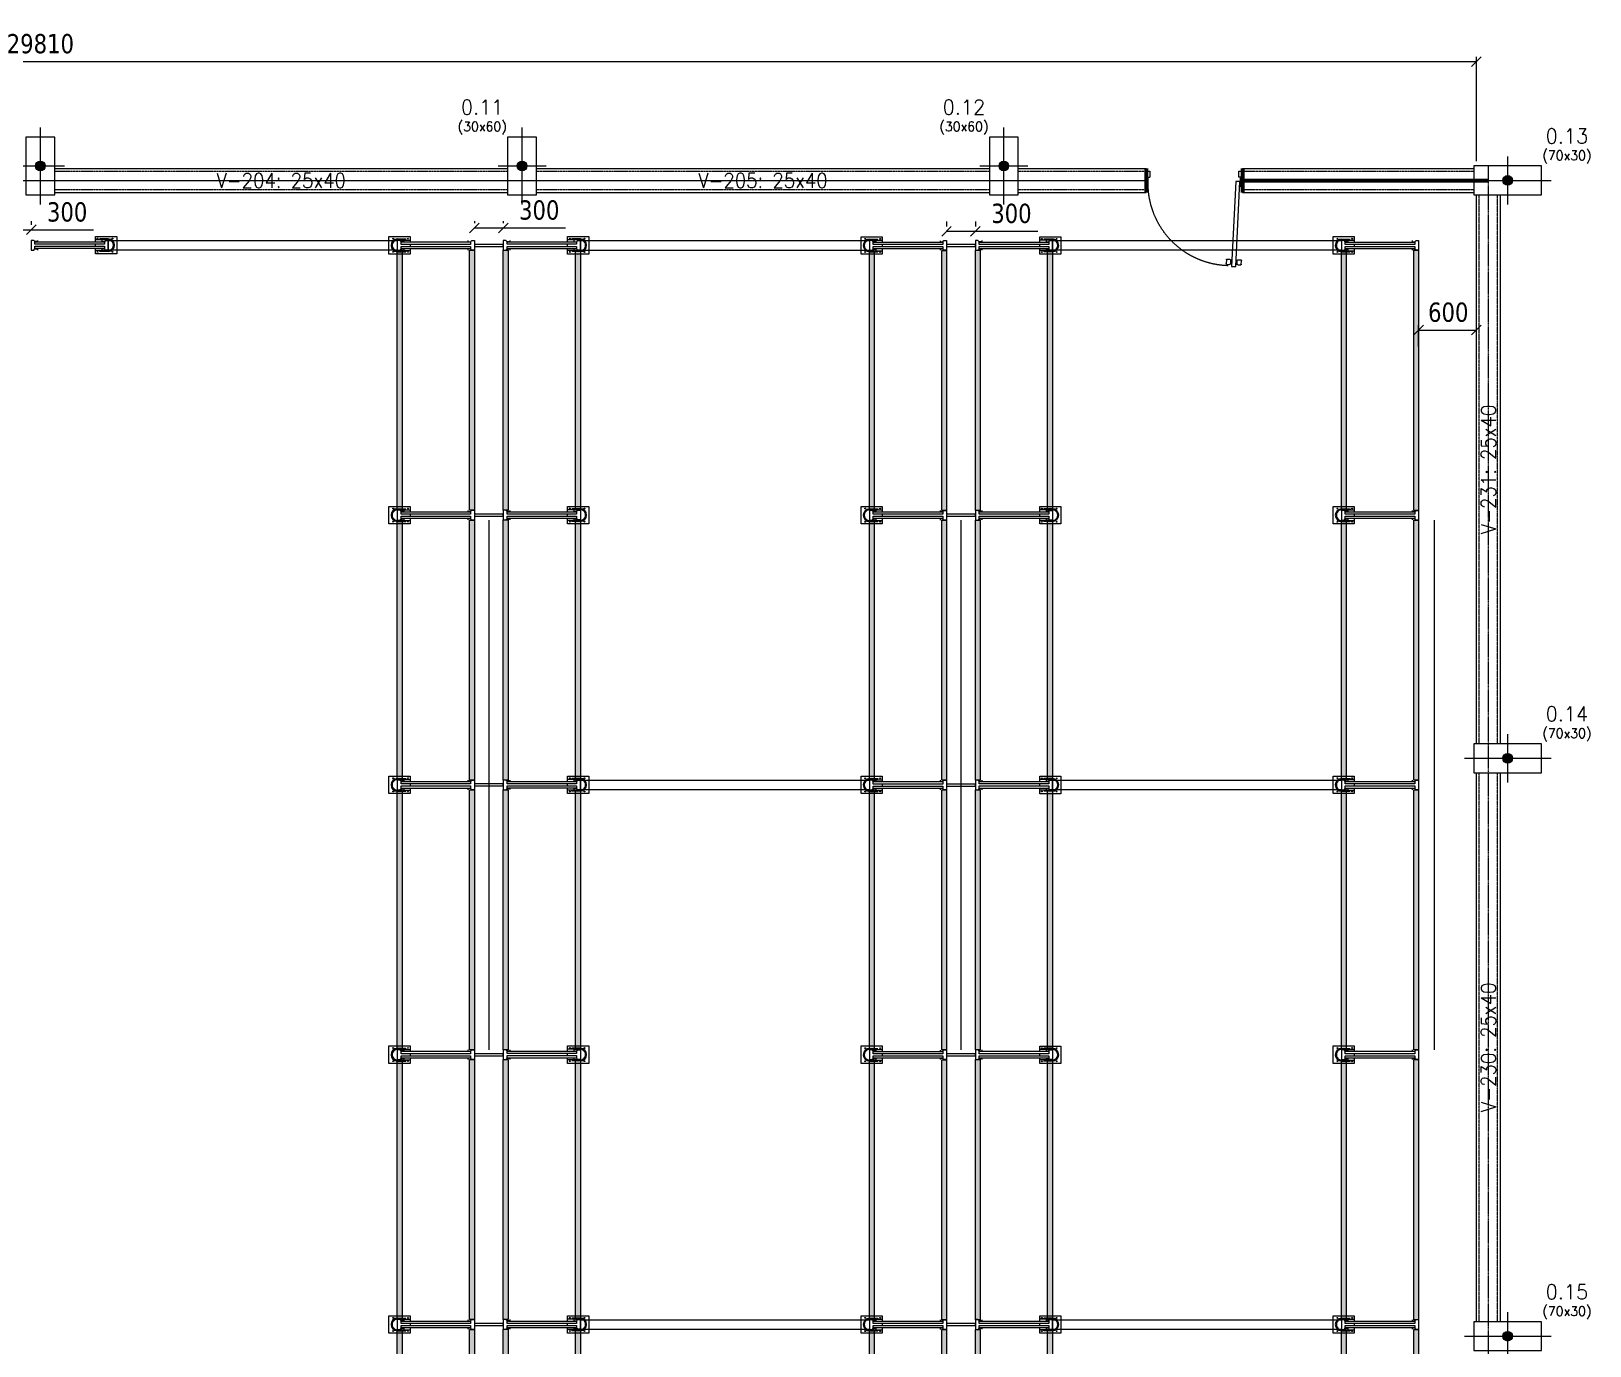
# Model space of a CAD drawing. Header units: millimetres. Extents: x 740136 to 774288, y 84630 to 126345.
# Drawn here: x 756247 to 772424, y 112695 to 126345 of the extents above; entities that cross this region are included whole.
import ezdxf
from ezdxf.enums import TextEntityAlignment as Align

# ---------------------------------------------------------------- set-up
doc = ezdxf.new("R2010")
doc.units = ezdxf.units.MM
for name, pattern in [('CENTER', [50.8, 31.75, -6.35, 6.35, -6.35]), ('CYPE_RAYAPUNTO', [0.4125, 0.2025, -0.105, 0, -0.105]), ('DASHDOT', [25.4, 12.7, -6.35, 0, -6.35]), ('DASHED2', [0.375, 0.25, -0.125]), ('TRAZO_INTERIOR_VIGA', [0.1875, 0.125, -0.0625])]:
    doc.linetypes.add(name, pattern=pattern)
for name, color, linetype in [('Bastidores', 152, 'Continuous'), ('EJES', 3, 'CENTER'), ('MUEBLES', 7, 'Continuous'), ('PILAR_HORMIGON', 5, 'Continuous'), ('PROYEC', 7, 'Continuous'), ('PYV', 7, 'Continuous'), ('RellenoLarg', 30, 'Continuous'), ('trilho-guia', 30, 'Continuous')]:
    doc.layers.add(name, color=color, linetype=linetype)
for name, color, linetype, lineweight in [('COTAS', 121, 'Continuous', 0), ('PILAR_DIM', 7, 'Continuous', 9), ('PILAR_EJES', 1, 'Continuous', 0), ('PILAR_REF', 7, 'Continuous', 9), ('PUNTO_FIJO', 1, 'Continuous', 0), ('VIG_CARAS', 5, 'Continuous', 9), ('VIG_DIM_VIGAS', 7, 'Continuous', 9), ('VIG_EJES', 1, 'Continuous', 0), ('VIG_INT_DESC', 7, 'Continuous', 0)]:
    doc.layers.add(name, color=color, linetype=linetype, lineweight=lineweight)
doc.styles.add('CYPETXT', font='romans__.ttf', dxfattribs={"height": 0.2})
doc.styles.add('FER08', font='verdana.ttf', dxfattribs={"width": 0.8})
doc.dimstyles.new('ESC1-100', dxfattribs={"dimscale": 100, "dimtxt": 2, "dimasz": 1, "dimexe": 0.5, "dimexo": 2, "dimgap": 0.8, "dimtad": 1, "dimdec": 0, "dimzin": 0, "dimdsep": 46, "dimtxsty": 'FER08', "dimblk1": 'OBLIQUE', "dimblk2": 'OBLIQUE', "dimsah": 1, "dimcen": 0.09, "dimclrd": 256, "dimclre": 256, "dimclrt": 80, "dimadec": 0, "dimazin": 0, "dimtfac": 1, "dimtdec": 4, "dimtmove": 0, "dimatfit": 3, "dimldrblk": 'OBLIQUE', "dimfxl": 1, "dimtolj": 1, "dimtzin": 0, "dimarcsym": 0})

# ---------------------------------------------------------------- blocks, each defined once
blk = doc.blocks.new('Ejes del pilar')
at = {"layer": 'PILAR_EJES'}
for p, q in [((0, -0.5), (0, 0.5)), ((-0.5, 0), (0.5, 0))]:
    blk.add_line(p, q, dxfattribs=at)
blk = doc.blocks.new('Punto fijo Centro')
at = {"layer": 'PUNTO_FIJO'}
h = blk.add_hatch(color=256, dxfattribs=at)
edge = h.paths.add_edge_path(flags=0)
edge.add_arc((0, 0), 0.0005, 0, 360)
blk.add_circle((0, 0), 0.0005, dxfattribs=at)
blk = doc.blocks.new('PUERTA')
at = {"layer": 'EJES', "linetype": 'DASHDOT', "ltscale": 0.75}
for p, q in [((-0.045, 0.874), (-0.017, 0.875)), ((-0.151, 0.828), (-0.152, 0.863)), ((-0.147, 0.869), (-0.119, 0.87)), ((-0.144, 0.822), (-0.117, 0.823)), ((-0.113, 0.864), (-0.102, 0.865)), ((-0.112, 0.829), (-0.113, 0.865)), ((-0.112, 0.83), (-0.1, 0.83)), ((-0.062, 0.867), (-0.05, 0.868)), ((-0.06, 0.832), (-0.049, 0.833)), ((-0.05, 0.868), (-0.049, 0.833)), ((-0.042, 0.827), (-0.015, 0.828)), ((-0.011, 0.87), (-0.01, 0.835)), ((-0.88, 0.144), (-0.88, 0.056)), ((-0.88, 0.056), (-0.865, 0.056)), ((-0.02, 0.056), (-0.035, 0.056)), ((-0.02, 0.144), (-0.02, 0.056))]:
    blk.add_line(p, q, dxfattribs=at)
at = {"layer": 'EJES', "linetype": 'DASHDOT'}
for p, q in [((-0.88, 0.144), (-0.9, 0.144)), ((-0.9, 0.144), (-0.9, 0)), ((-0.865, 0), (-0.865, 0.056)), ((-0.035, 0.056), (-0.035, 0)), ((-0.035, 0), (0, 0)), ((0, 0.144), (-0.02, 0.144)), ((0, 0), (0, 0.144)), ((-0.9, 0), (-0.865, 0))]:
    blk.add_line(p, q, dxfattribs=at)
at = {"layer": 'EJES', "linetype": 'DASHDOT', "ltscale": 0.75}
for centre, start, end in [((-0.044, 0.868), 92.8418, 182.8418), ((-0.017, 0.869), 2.8418, 92.8418), ((-0.146, 0.863), 92.8418, 182.8418), ((-0.145, 0.828), 182.8418, 272.8418), ((-0.119, 0.864), 2.8418, 92.8418), ((-0.117, 0.829), 272.8418, 2.8418), ((-0.043, 0.833), 182.8418, 272.8418), ((-0.015, 0.834), 272.8418, 2.8418)]:
    blk.add_arc(centre, 0.00585, start, end, dxfattribs=at)
at = {"layer": 'PROYEC', "color": 1, "linetype": 'DASHED2', "ltscale": 40}
blk.add_arc((-0.113, 0.114), 0.769, 91.5372, 184.3656, dxfattribs=at)
at = {"layer": 'PYV', "color": 4, "linetype": 'Continuous'}
blk.add_lwpolyline([(-0.063, 0.095), (-0.103, 0.889), (-0.063, 0.891), (-0.024, 0.097)], close=True, dxfattribs=at)
blk = doc.blocks.new('Puerta-1')
at = {"layer": 'MUEBLES', "rotation": 270}
blk.add_blockref('PUERTA', (0.227, -0.26), dxfattribs=at)
blk = doc.blocks.new('_OBLIQUE')
at = {"color": 0, "linetype": 'ByBlock'}
blk.add_line((-0.5, -0.5), (0.5, 0.5), dxfattribs=at)
blk = doc.blocks.new('*D466')
at = {"layer": 'COTAS', "lineweight": -2, "transparency": 16777216}
for p, q in [((741437, 124845), (741437, 126079)), ((741437, 126029), (771247, 126029)), ((771247, 124995), (771247, 126079))]:
    blk.add_line(p, q, dxfattribs=at)
at = {"layer": 'Defpoints', "color": 0, "lineweight": 70, "transparency": 16777216}
for p in [(771247, 126029), (771247, 124795), (741437, 124645)]:
    blk.add_point(p, dxfattribs=at)
at = {"layer": 'COTAS', "lineweight": -2, "transparency": 16777216, "xscale": 100, "yscale": 100, "zscale": 100, "rotation": 180}
blk.add_blockref('_OBLIQUE', (741437, 126029), dxfattribs=at)
at = {"layer": 'COTAS', "lineweight": -2, "transparency": 16777216, "xscale": 100, "yscale": 100, "zscale": 100}
blk.add_blockref('_OBLIQUE', (771247, 126029), dxfattribs=at)
at = {"layer": 'COTAS', "color": 80, "lineweight": 5, "transparency": 16777216, "insert": (756342, 126213), "char_height": 200, "attachment_point": 5, "style": 'FER08'}
blk.add_mtext('\\A1;29810', dxfattribs=at)
blk = doc.blocks.new('PUNTAL 101')
at = {"layer": 'Bastidores', "color": 5, "linetype": 'Continuous', "lineweight": 5}
for p, q in [((727382, 124168), (727382, 124156)), ((727382, 124168), (727382, 124156)), ((727382, 124168), (727382, 124156)), ((727382, 124168), (727382, 124156)), ((727382, 124168), (727382, 124156)), ((727382, 124168), (727382, 124156)), ((727382, 124168), (727382, 124156)), ((727382, 124168), (727382, 124156)), ((727382, 124156), (727410, 124156)), ((727382, 124156), (727410, 124156)), ((727382, 124156), (727410, 124156)), ((727382, 124156), (727410, 124156)), ((727382, 124156), (727410, 124156)), ((727382, 124156), (727410, 124156)), ((727382, 124156), (727410, 124156)), ((727382, 124156), (727410, 124156)), ((727410, 124156), (727423, 124169)), ((727410, 124156), (727423, 124169)), ((727410, 124156), (727423, 124169)), ((727410, 124156), (727423, 124169)), ((727410, 124156), (727423, 124169)), ((727410, 124156), (727423, 124169)), ((727410, 124156), (727423, 124169)), ((727410, 124156), (727423, 124169)), ((727423, 124169), (727449, 124169)), ((727423, 124169), (727449, 124169)), ((727423, 124169), (727449, 124169)), ((727423, 124169), (727449, 124169)), ((727423, 124169), (727449, 124169)), ((727423, 124169), (727449, 124169)), ((727423, 124169), (727449, 124169)), ((727423, 124169), (727449, 124169)), ((727410, 124081), (727382, 124081)), ((727382, 124081), (727382, 124069)), ((727410, 124081), (727382, 124081)), ((727382, 124081), (727382, 124069)), ((727410, 124081), (727382, 124081)), ((727382, 124081), (727382, 124069)), ((727410, 124081), (727382, 124081)), ((727382, 124081), (727382, 124069)), ((727410, 124081), (727382, 124081)), ((727382, 124081), (727382, 124069)), ((727410, 124081), (727382, 124081)), ((727382, 124081), (727382, 124069)), ((727410, 124081), (727382, 124081)), ((727382, 124081), (727382, 124069)), ((727410, 124081), (727382, 124081)), ((727382, 124081), (727382, 124069)), ((727423, 124068), (727410, 124081)), ((727423, 124068), (727410, 124081)), ((727423, 124068), (727410, 124081)), ((727423, 124068), (727410, 124081)), ((727423, 124068), (727410, 124081)), ((727423, 124068), (727410, 124081)), ((727423, 124068), (727410, 124081)), ((727423, 124068), (727410, 124081)), ((727449, 124068), (727423, 124068)), ((727449, 124068), (727423, 124068)), ((727449, 124068), (727423, 124068)), ((727449, 124068), (727423, 124068)), ((727449, 124068), (727423, 124068)), ((727449, 124068), (727423, 124068)), ((727449, 124068), (727423, 124068)), ((727449, 124068), (727423, 124068))]:
    blk.add_line(p, q, dxfattribs=at)
at = {"layer": 'COTAS', "color": 5, "lineweight": 5}
blk.add_line((727449, 124169), (727449, 124068), dxfattribs=at)
blk = doc.blocks.new('BASTIDOR 800 x 101')
at = {"layer": 'Bastidores', "color": 5, "linetype": 'Continuous', "lineweight": 5}
blk.add_line((727410, 124154), (727410, 124129), dxfattribs=at)
blk.add_line((727410, 124154), (727410, 124129), dxfattribs=at)
blk.add_line((727410, 124154), (727410, 124129), dxfattribs=at)
blk.add_line((727410, 124154), (727410, 124129), dxfattribs=at)
at = {"layer": 'COTAS', "color": 5, "lineweight": 5}
for points in [[(726688, 124154), (727410, 124154), (727410, 124129), (726688, 124129)], [(726688, 124108), (727410, 124108), (727410, 124083), (726688, 124083)]]:
    blk.add_lwpolyline(points, close=True, dxfattribs=at)
at = {"layer": 'COTAS', "color": 5, "lineweight": 5, "xscale": -1}
blk.add_blockref('PUNTAL 101', (1454098, 0), dxfattribs=at)
at = {"layer": 'COTAS', "color": 5, "lineweight": 5}
blk.add_blockref('PUNTAL 101', (0, 0), dxfattribs=at)
blk = doc.blocks.new('PROTECCION 101')
at = {"layer": 'COTAS', "color": 30, "lineweight": 5, "true_color": 0xf26722}
blk.add_line((727903, 124110), (727903, 124089), dxfattribs=at)
at = {"layer": 'trilho-guia', "lineweight": 5, "ltscale": 0.2}
for p, q in [((727683, 124190), (727903, 124190)), ((727683, 124009), (727683, 124190)), ((727683, 124190), (727903, 124190)), ((727770, 124165), (727859, 124165)), ((727770, 124163), (727859, 124163)), ((727771, 124154), (727903, 124154)), ((727771, 124154), (727903, 124154)), ((727859, 124165), (727859, 124163)), ((727859, 124165), (727859, 124163)), ((727903, 124190), (727903, 124135)), ((727903, 124190), (727903, 124135)), ((727903, 124009), (727683, 124009)), ((727903, 124009), (727683, 124009)), ((727770, 124036), (727859, 124036)), ((727770, 124036), (727859, 124036)), ((727770, 124033), (727859, 124033)), ((727770, 124033), (727859, 124033)), ((727771, 124044), (727903, 124044)), ((727771, 124044), (727903, 124044)), ((727791, 124033), (727791, 124036)), ((727791, 124033), (727791, 124036)), ((727859, 124036), (727859, 124033)), ((727859, 124036), (727859, 124033)), ((727903, 124063), (727903, 124009))]:
    blk.add_line(p, q, dxfattribs=at)
at = {"layer": 'trilho-guia', "color": 5, "lineweight": 5, "ltscale": 0.2}
blk.add_line((727903, 124190), (727903, 124135), dxfattribs=at)
at = {"layer": 'trilho-guia', "lineweight": 5, "ltscale": 0.2}
for centre in [(727727, 124168), (727727, 124168), (727881, 124168), (727881, 124168), (727727, 124031), (727727, 124031), (727881, 124031), (727881, 124031)]:
    blk.add_circle(centre, 4.41, dxfattribs=at)
for centre, radius, start, end in [((727772, 124099), 66.1, 91.3356, 268.8702), ((727772, 124099), 63.5, 91.1913, 268.6923), ((727771, 124099), 54.7, 89.8603, 270.1397)]:
    blk.add_arc(centre, radius, start, end, dxfattribs=at)
blk = doc.blocks.new('*D467')
at = {"layer": 'COTAS', "lineweight": -2, "transparency": 16777216}
for p, q in [((770647, 123070), (770647, 123291)), ((771247, 123070), (771247, 123291)), ((770647, 123241), (771247, 123241))]:
    blk.add_line(p, q, dxfattribs=at)
at = {"layer": 'Defpoints', "color": 0, "lineweight": 70, "transparency": 16777216}
for p in [(771247, 123241), (770647, 122870), (771247, 122870)]:
    blk.add_point(p, dxfattribs=at)
at = {"layer": 'COTAS', "lineweight": -2, "transparency": 16777216, "xscale": 100, "yscale": 100, "zscale": 100, "rotation": 180}
blk.add_blockref('_OBLIQUE', (770647, 123241), dxfattribs=at)
at = {"layer": 'COTAS', "lineweight": -2, "transparency": 16777216, "xscale": 100, "yscale": 100, "zscale": 100}
blk.add_blockref('_OBLIQUE', (771247, 123241), dxfattribs=at)
at = {"layer": 'COTAS', "color": 80, "lineweight": 5, "transparency": 16777216, "insert": (770955, 123425), "char_height": 200, "attachment_point": 5, "style": 'FER08'}
blk.add_mtext('\\A1;600', dxfattribs=at)
blk = doc.blocks.new('*D469')
at = {"layer": 'COTAS', "lineweight": -2, "transparency": 16777216}
for p, q in [((755947, 124372), (755947, 124332)), ((755947, 124282), (756247, 124282)), ((756247, 124372), (756247, 124332)), ((756247, 124282), (756894, 124282))]:
    blk.add_line(p, q, dxfattribs=at)
at = {"layer": 'Defpoints', "color": 0, "lineweight": 70, "transparency": 16777216}
for p in [(756247, 124282), (755947, 124172), (756247, 124172)]:
    blk.add_point(p, dxfattribs=at)
at = {"layer": 'COTAS', "lineweight": -2, "transparency": 16777216, "xscale": 100, "yscale": 100, "zscale": 100, "rotation": 180}
blk.add_blockref('_OBLIQUE', (755947, 124282), dxfattribs=at)
at = {"layer": 'COTAS', "lineweight": -2, "transparency": 16777216, "xscale": 100, "yscale": 100, "zscale": 100}
blk.add_blockref('_OBLIQUE', (756247, 124282), dxfattribs=at)
at = {"layer": 'COTAS', "color": 80, "lineweight": 5, "transparency": 16777216, "insert": (756620, 124466), "char_height": 200, "attachment_point": 5, "style": 'FER08'}
blk.add_mtext('\\A1;300', dxfattribs=at)
blk = doc.blocks.new('*D470')
at = {"layer": 'COTAS', "lineweight": -2, "transparency": 16777216}
for p, q in [((760847, 124371), (760847, 124352)), ((760847, 124302), (761147, 124302)), ((761147, 124371), (761147, 124352)), ((761147, 124302), (761794, 124302))]:
    blk.add_line(p, q, dxfattribs=at)
at = {"layer": 'Defpoints', "color": 0, "lineweight": 70, "transparency": 16777216}
for p in [(761147, 124302), (760847, 124171), (761147, 124171)]:
    blk.add_point(p, dxfattribs=at)
at = {"layer": 'COTAS', "lineweight": -2, "transparency": 16777216, "xscale": 100, "yscale": 100, "zscale": 100, "rotation": 180}
blk.add_blockref('_OBLIQUE', (760847, 124302), dxfattribs=at)
at = {"layer": 'COTAS', "lineweight": -2, "transparency": 16777216, "xscale": 100, "yscale": 100, "zscale": 100}
blk.add_blockref('_OBLIQUE', (761147, 124302), dxfattribs=at)
at = {"layer": 'COTAS', "color": 80, "lineweight": 5, "transparency": 16777216, "insert": (761520, 124486), "char_height": 200, "attachment_point": 5, "style": 'FER08'}
blk.add_mtext('\\A1;300', dxfattribs=at)
blk = doc.blocks.new('*D471')
at = {"layer": 'COTAS', "lineweight": -2, "transparency": 16777216}
for p, q in [((765747, 124370), (765747, 124317)), ((765747, 124267), (766047, 124267)), ((766047, 124370), (766047, 124317)), ((766047, 124267), (766694, 124267))]:
    blk.add_line(p, q, dxfattribs=at)
at = {"layer": 'Defpoints', "color": 0, "lineweight": 70, "transparency": 16777216}
for p in [(766047, 124267), (765747, 124170), (766047, 124170)]:
    blk.add_point(p, dxfattribs=at)
at = {"layer": 'COTAS', "lineweight": -2, "transparency": 16777216, "xscale": 100, "yscale": 100, "zscale": 100, "rotation": 180}
blk.add_blockref('_OBLIQUE', (765747, 124267), dxfattribs=at)
at = {"layer": 'COTAS', "lineweight": -2, "transparency": 16777216, "xscale": 100, "yscale": 100, "zscale": 100}
blk.add_blockref('_OBLIQUE', (766047, 124267), dxfattribs=at)
at = {"layer": 'COTAS', "color": 80, "lineweight": 5, "transparency": 16777216, "insert": (766421, 124451), "char_height": 200, "attachment_point": 5, "style": 'FER08'}
blk.add_mtext('\\A1;300', dxfattribs=at)

msp = doc.modelspace()

# ---------------------------------------------------------------- hatches: boundary and pattern name
at = {"layer": 'RellenoLarg', "linetype": 'Continuous', "lineweight": 5}
for points in [[(760096.75456, 124069.76863), (760046.75456, 124069.76863), (760046.75456, 121369.76863), (760096.75456, 121369.76863)], [(760846.83725, 124069.76863), (760796.83725, 124069.76863), (760796.83725, 121369.76863), (760846.83725, 121369.76863)], [(761196.83725, 124070.1918), (761146.83725, 124070.1918), (761146.83725, 121370.1918), (761196.83725, 121370.1918)], [(761946.91995, 124070.1918), (761896.91995, 124070.1918), (761896.91995, 121370.1918), (761946.91995, 121370.1918)], [(764996.91995, 124068.76863), (764946.91995, 124068.76863), (764946.91995, 121368.76863), (764996.91995, 121368.76863)], [(765747.00264, 124068.76863), (765697.00264, 124068.76863), (765697.00264, 121368.76863), (765747.00264, 121368.76863)], [(766097.00264, 124069.1918), (766047.00264, 124069.1918), (766047.00264, 121369.1918), (766097.00264, 121369.1918)], [(766847.08533, 124069.1918), (766797.08533, 124069.1918), (766797.08533, 121369.1918), (766847.08533, 121369.1918)], [(769897.08533, 124069.1918), (769847.08533, 124069.1918), (769847.08533, 121369.1918), (769897.08533, 121369.1918)], [(770647.16802, 124069.1918), (770597.16802, 124069.1918), (770597.16802, 121369.1918), (770647.16802, 121369.1918)], [(760096.75456, 121268.76863), (760046.75456, 121268.76863), (760046.75456, 118568.76863), (760096.75456, 118568.76863)], [(760846.83725, 121268.76863), (760796.83725, 121268.76863), (760796.83725, 118568.76863), (760846.83725, 118568.76863)], [(761196.83725, 121269.1918), (761146.83725, 121269.1918), (761146.83725, 118569.1918), (761196.83725, 118569.1918)], [(761946.91995, 121269.1918), (761896.91995, 121269.1918), (761896.91995, 118569.1918), (761946.91995, 118569.1918)], [(764996.91995, 121267.76863), (764946.91995, 121267.76863), (764946.91995, 118567.76863), (764996.91995, 118567.76863)], [(765747.00264, 121267.76863), (765697.00264, 121267.76863), (765697.00264, 118567.76863), (765747.00264, 118567.76863)], [(766097.00264, 121268.1918), (766047.00264, 121268.1918), (766047.00264, 118568.1918), (766097.00264, 118568.1918)], [(766847.08533, 121268.1918), (766797.08533, 121268.1918), (766797.08533, 118568.1918), (766847.08533, 118568.1918)], [(769897.08533, 121268.1918), (769847.08533, 121268.1918), (769847.08533, 118568.1918), (769897.08533, 118568.1918)], [(770647.16802, 121268.1918), (770597.16802, 121268.1918), (770597.16802, 118568.1918), (770647.16802, 118568.1918)], [(760096.75456, 118467.76863), (760046.75456, 118467.76863), (760046.75456, 115767.76863), (760096.75456, 115767.76863)], [(760846.83725, 118467.76863), (760796.83725, 118467.76863), (760796.83725, 115767.76863), (760846.83725, 115767.76863)], [(761196.83725, 118468.1918), (761146.83725, 118468.1918), (761146.83725, 115768.1918), (761196.83725, 115768.1918)], [(761946.91995, 118468.1918), (761896.91995, 118468.1918), (761896.91995, 115768.1918), (761946.91995, 115768.1918)], [(764996.91995, 118466.76863), (764946.91995, 118466.76863), (764946.91995, 115766.76863), (764996.91995, 115766.76863)], [(765747.00264, 118466.76863), (765697.00264, 118466.76863), (765697.00264, 115766.76863), (765747.00264, 115766.76863)], [(766097.00264, 118467.1918), (766047.00264, 118467.1918), (766047.00264, 115767.1918), (766097.00264, 115767.1918)], [(766847.08533, 118467.1918), (766797.08533, 118467.1918), (766797.08533, 115767.1918), (766847.08533, 115767.1918)], [(769897.08533, 118467.1918), (769847.08533, 118467.1918), (769847.08533, 115767.1918), (769897.08533, 115767.1918)], [(770647.16802, 118467.1918), (770597.16802, 118467.1918), (770597.16802, 115767.1918), (770647.16802, 115767.1918)], [(760096.75456, 115666.76863), (760046.75456, 115666.76863), (760046.75456, 112966.76863), (760096.75456, 112966.76863)], [(760846.83725, 115666.76863), (760796.83725, 115666.76863), (760796.83725, 112966.76863), (760846.83725, 112966.76863)], [(761196.83725, 115667.1918), (761146.83725, 115667.1918), (761146.83725, 112967.1918), (761196.83725, 112967.1918)], [(761946.91995, 115667.1918), (761896.91995, 115667.1918), (761896.91995, 112967.1918), (761946.91995, 112967.1918)], [(764996.91995, 115665.76863), (764946.91995, 115665.76863), (764946.91995, 112965.76863), (764996.91995, 112965.76863)], [(765747.00264, 115665.76863), (765697.00264, 115665.76863), (765697.00264, 112965.76863), (765747.00264, 112965.76863)], [(766097.00264, 115666.1918), (766047.00264, 115666.1918), (766047.00264, 112966.1918), (766097.00264, 112966.1918)], [(766847.08533, 115666.1918), (766797.08533, 115666.1918), (766797.08533, 112966.1918), (766847.08533, 112966.1918)], [(769897.08533, 115666.1918), (769847.08533, 115666.1918), (769847.08533, 112966.1918), (769897.08533, 112966.1918)], [(770647.16802, 115666.1918), (770597.16802, 115666.1918), (770597.16802, 112966.1918), (770647.16802, 112966.1918)], [(760096.75456, 112865.76863), (760046.75456, 112865.76863), (760046.75456, 110165.76863), (760096.75456, 110165.76863)], [(760846.83725, 112865.76863), (760796.83725, 112865.76863), (760796.83725, 110165.76863), (760846.83725, 110165.76863)], [(761196.83725, 112866.1918), (761146.83725, 112866.1918), (761146.83725, 110166.1918), (761196.83725, 110166.1918)], [(761946.91995, 112866.1918), (761896.91995, 112866.1918), (761896.91995, 110166.1918), (761946.91995, 110166.1918)], [(764996.91995, 112864.76863), (764946.91995, 112864.76863), (764946.91995, 110164.76863), (764996.91995, 110164.76863)], [(765747.00264, 112864.76863), (765697.00264, 112864.76863), (765697.00264, 110164.76863), (765747.00264, 110164.76863)], [(766097.00264, 112865.1918), (766047.00264, 112865.1918), (766047.00264, 110165.1918), (766097.00264, 110165.1918)], [(766847.08533, 112865.1918), (766797.08533, 112865.1918), (766797.08533, 110165.1918), (766847.08533, 110165.1918)], [(769897.08533, 112865.1918), (769847.08533, 112865.1918), (769847.08533, 110165.1918), (769897.08533, 110165.1918)], [(770647.16802, 112865.1918), (770597.16802, 112865.1918), (770597.16802, 110165.1918), (770647.16802, 110165.1918)]]:
    msp.add_hatch(color=30, dxfattribs=at).paths.add_polyline_path(points)

# ---------------------------------------------------------------- linework, layer by layer
at = {"layer": 'COTAS', "color": 5, "lineweight": 70}
for p, q in [((767819.31327, 124919.77078), (767819.31327, 124669.76863)), ((768819.13089, 124919.77078), (768819.13089, 124669.76863))]:
    msp.add_line(p, q, dxfattribs=at)
at = {"layer": 'COTAS', "color": 1, "lineweight": 70}
msp.add_line((768819.13089, 124794.7697), (771372.1691, 124794.7697), dxfattribs=at)
at = {"layer": 'COTAS', "color": 5, "lineweight": 5}
for p, q in [((760996.83725, 121268.99709), (760996.83725, 115768.1918)), ((765897.00264, 121267.99709), (765897.00264, 115767.1918)), ((770807.85117, 121267.99709), (770807.85117, 115767.1918))]:
    msp.add_line(p, q, dxfattribs=at)
for points in [[(757046.75456, 124170.76863), (760046.75456, 124170.76863), (760046.75456, 124069.76863), (757046.75456, 124069.76863)], [(760846.83725, 124110.09142), (761146.83725, 124110.09142), (761146.83725, 124130.96863), (760846.83725, 124130.96863)], [(761946.91995, 124169.76863), (764946.91995, 124169.76863), (764946.91995, 124068.76863), (761946.91995, 124068.76863)], [(765747.00264, 124109.09142), (766047.00264, 124109.09142), (766047.00264, 124129.96863), (765747.00264, 124129.96863)], [(766847.08533, 124170.1918), (769847.08533, 124170.1918), (769847.08533, 124069.1918), (766847.08533, 124069.1918)], [(760846.83725, 121309.09142), (761146.83725, 121309.09142), (761146.83725, 121329.96863), (760846.83725, 121329.96863)], [(760846.83725, 121309.09142), (761146.83725, 121309.09142), (761146.83725, 121329.96863), (760846.83725, 121329.96863)], [(765747.00264, 121308.09142), (766047.00264, 121308.09142), (766047.00264, 121328.96863), (765747.00264, 121328.96863)], [(765747.00264, 121308.09142), (766047.00264, 121308.09142), (766047.00264, 121328.96863), (765747.00264, 121328.96863)], [(760846.83725, 118508.09142), (761146.83725, 118508.09142), (761146.83725, 118528.96863), (760846.83725, 118528.96863)], [(760846.83725, 118508.09142), (761146.83725, 118508.09142), (761146.83725, 118528.96863), (760846.83725, 118528.96863)], [(761946.91995, 118567.76863), (764946.91995, 118567.76863), (764946.91995, 118466.76863), (761946.91995, 118466.76863)], [(765747.00264, 118507.09142), (766047.00264, 118507.09142), (766047.00264, 118527.96863), (765747.00264, 118527.96863)], [(765747.00264, 118507.09142), (766047.00264, 118507.09142), (766047.00264, 118527.96863), (765747.00264, 118527.96863)], [(766847.08533, 118568.1918), (769847.08533, 118568.1918), (769847.08533, 118467.1918), (766847.08533, 118467.1918)], [(760846.83725, 115707.09142), (761146.83725, 115707.09142), (761146.83725, 115727.96863), (760846.83725, 115727.96863)], [(760846.83725, 115707.09142), (761146.83725, 115707.09142), (761146.83725, 115727.96863), (760846.83725, 115727.96863)], [(765747.00264, 115706.09142), (766047.00264, 115706.09142), (766047.00264, 115726.96863), (765747.00264, 115726.96863)], [(765747.00264, 115706.09142), (766047.00264, 115706.09142), (766047.00264, 115726.96863), (765747.00264, 115726.96863)], [(760846.83725, 112906.09142), (761146.83725, 112906.09142), (761146.83725, 112926.96863), (760846.83725, 112926.96863)], [(760846.83725, 112906.09142), (761146.83725, 112906.09142), (761146.83725, 112926.96863), (760846.83725, 112926.96863)], [(761946.91995, 112965.76863), (764946.91995, 112965.76863), (764946.91995, 112864.76863), (761946.91995, 112864.76863)], [(765747.00264, 112905.09142), (766047.00264, 112905.09142), (766047.00264, 112925.96863), (765747.00264, 112925.96863)], [(765747.00264, 112905.09142), (766047.00264, 112905.09142), (766047.00264, 112925.96863), (765747.00264, 112925.96863)], [(766847.08533, 112966.1918), (769847.08533, 112966.1918), (769847.08533, 112865.1918), (766847.08533, 112865.1918)]]:
    msp.add_lwpolyline(points, close=True, dxfattribs=at)
at = {"layer": 'COTAS', "color": 1, "lineweight": 5}
for points in [[(760046.75456, 124069.76863), (760096.75456, 124069.76863), (760096.75456, 121369.76863), (760046.75456, 121369.76863)], [(760796.83725, 124069.76863), (760846.83725, 124069.76863), (760846.83725, 121369.76863), (760796.83725, 121369.76863)], [(761146.83725, 124070.1918), (761196.83725, 124070.1918), (761196.83725, 121370.1918), (761146.83725, 121370.1918)], [(761896.91995, 124070.1918), (761946.91995, 124070.1918), (761946.91995, 121370.1918), (761896.91995, 121370.1918)], [(764946.91995, 124068.76863), (764996.91995, 124068.76863), (764996.91995, 121368.76863), (764946.91995, 121368.76863)], [(765697.00264, 124068.76863), (765747.00264, 124068.76863), (765747.00264, 121368.76863), (765697.00264, 121368.76863)], [(766047.00264, 124069.1918), (766097.00264, 124069.1918), (766097.00264, 121369.1918), (766047.00264, 121369.1918)], [(766797.08533, 124069.1918), (766847.08533, 124069.1918), (766847.08533, 121369.1918), (766797.08533, 121369.1918)], [(769847.08533, 124069.1918), (769897.08533, 124069.1918), (769897.08533, 121369.1918), (769847.08533, 121369.1918)], [(770597.16802, 124069.1918), (770647.16802, 124069.1918), (770647.16802, 121369.1918), (770597.16802, 121369.1918)], [(760046.75456, 121268.76863), (760096.75456, 121268.76863), (760096.75456, 118568.76863), (760046.75456, 118568.76863)], [(760796.83725, 121268.76863), (760846.83725, 121268.76863), (760846.83725, 118568.76863), (760796.83725, 118568.76863)], [(761146.83725, 121269.1918), (761196.83725, 121269.1918), (761196.83725, 118569.1918), (761146.83725, 118569.1918)], [(761896.91995, 121269.1918), (761946.91995, 121269.1918), (761946.91995, 118569.1918), (761896.91995, 118569.1918)], [(764946.91995, 121267.76863), (764996.91995, 121267.76863), (764996.91995, 118567.76863), (764946.91995, 118567.76863)], [(765697.00264, 121267.76863), (765747.00264, 121267.76863), (765747.00264, 118567.76863), (765697.00264, 118567.76863)], [(766047.00264, 121268.1918), (766097.00264, 121268.1918), (766097.00264, 118568.1918), (766047.00264, 118568.1918)], [(766797.08533, 121268.1918), (766847.08533, 121268.1918), (766847.08533, 118568.1918), (766797.08533, 118568.1918)], [(769847.08533, 121268.1918), (769897.08533, 121268.1918), (769897.08533, 118568.1918), (769847.08533, 118568.1918)], [(770597.16802, 121268.1918), (770647.16802, 121268.1918), (770647.16802, 118568.1918), (770597.16802, 118568.1918)], [(760046.75456, 118467.76863), (760096.75456, 118467.76863), (760096.75456, 115767.76863), (760046.75456, 115767.76863)], [(760796.83725, 118467.76863), (760846.83725, 118467.76863), (760846.83725, 115767.76863), (760796.83725, 115767.76863)], [(761146.83725, 118468.1918), (761196.83725, 118468.1918), (761196.83725, 115768.1918), (761146.83725, 115768.1918)], [(761896.91995, 118468.1918), (761946.91995, 118468.1918), (761946.91995, 115768.1918), (761896.91995, 115768.1918)], [(764946.91995, 118466.76863), (764996.91995, 118466.76863), (764996.91995, 115766.76863), (764946.91995, 115766.76863)], [(765697.00264, 118466.76863), (765747.00264, 118466.76863), (765747.00264, 115766.76863), (765697.00264, 115766.76863)], [(766047.00264, 118467.1918), (766097.00264, 118467.1918), (766097.00264, 115767.1918), (766047.00264, 115767.1918)], [(766797.08533, 118467.1918), (766847.08533, 118467.1918), (766847.08533, 115767.1918), (766797.08533, 115767.1918)], [(769847.08533, 118467.1918), (769897.08533, 118467.1918), (769897.08533, 115767.1918), (769847.08533, 115767.1918)], [(770597.16802, 118467.1918), (770647.16802, 118467.1918), (770647.16802, 115767.1918), (770597.16802, 115767.1918)], [(760046.75456, 115666.76863), (760096.75456, 115666.76863), (760096.75456, 112966.76863), (760046.75456, 112966.76863)], [(760796.83725, 115666.76863), (760846.83725, 115666.76863), (760846.83725, 112966.76863), (760796.83725, 112966.76863)], [(761146.83725, 115667.1918), (761196.83725, 115667.1918), (761196.83725, 112967.1918), (761146.83725, 112967.1918)], [(761896.91995, 115667.1918), (761946.91995, 115667.1918), (761946.91995, 112967.1918), (761896.91995, 112967.1918)], [(764946.91995, 115665.76863), (764996.91995, 115665.76863), (764996.91995, 112965.76863), (764946.91995, 112965.76863)], [(765697.00264, 115665.76863), (765747.00264, 115665.76863), (765747.00264, 112965.76863), (765697.00264, 112965.76863)], [(766047.00264, 115666.1918), (766097.00264, 115666.1918), (766097.00264, 112966.1918), (766047.00264, 112966.1918)], [(766797.08533, 115666.1918), (766847.08533, 115666.1918), (766847.08533, 112966.1918), (766797.08533, 112966.1918)], [(769847.08533, 115666.1918), (769897.08533, 115666.1918), (769897.08533, 112966.1918), (769847.08533, 112966.1918)], [(770597.16802, 115666.1918), (770647.16802, 115666.1918), (770647.16802, 112966.1918), (770597.16802, 112966.1918)], [(760046.75456, 112865.76863), (760096.75456, 112865.76863), (760096.75456, 110165.76863), (760046.75456, 110165.76863)], [(760796.83725, 112865.76863), (760846.83725, 112865.76863), (760846.83725, 110165.76863), (760796.83725, 110165.76863)], [(761146.83725, 112866.1918), (761196.83725, 112866.1918), (761196.83725, 110166.1918), (761146.83725, 110166.1918)], [(761896.91995, 112866.1918), (761946.91995, 112866.1918), (761946.91995, 110166.1918), (761896.91995, 110166.1918)], [(764946.91995, 112864.76863), (764996.91995, 112864.76863), (764996.91995, 110164.76863), (764946.91995, 110164.76863)], [(765697.00264, 112864.76863), (765747.00264, 112864.76863), (765747.00264, 110164.76863), (765697.00264, 110164.76863)], [(766047.00264, 112865.1918), (766097.00264, 112865.1918), (766097.00264, 110165.1918), (766047.00264, 110165.1918)], [(766797.08533, 112865.1918), (766847.08533, 112865.1918), (766847.08533, 110165.1918), (766797.08533, 110165.1918)], [(769847.08533, 112865.1918), (769897.08533, 112865.1918), (769897.08533, 110165.1918), (769847.08533, 110165.1918)], [(770597.16802, 112865.1918), (770647.16802, 112865.1918), (770647.16802, 110165.1918), (770597.16802, 110165.1918)]]:
    msp.add_lwpolyline(points, close=True, dxfattribs=at)
at = {"layer": 'PILAR_HORMIGON'}
for points in [[(756192.03846, 124644.76841), (756492.04104, 124644.76841), (756492.04104, 125244.77358), (756192.03846, 125244.77358), (756192.03846, 124644.76841)], [(761192.08149, 124644.76841), (761492.08407, 124644.76841), (761492.08407, 125244.77358), (761192.08149, 125244.77358), (761192.08149, 124644.76841)], [(766192.12452, 124644.76841), (766492.1271, 124644.76841), (766492.1271, 125244.77358), (766192.12452, 125244.77358), (766192.12452, 124644.76841)], [(771222.16781, 124644.76841), (771922.17383, 124644.76841), (771922.17383, 124944.771), (771222.16781, 124944.771), (771222.16781, 124644.76841)], [(771222.16781, 118644.71678), (771922.17383, 118644.71678), (771922.17383, 118944.71936), (771222.16781, 118944.71936), (771222.16781, 118644.71678)], [(771222.16781, 112644.66514), (771922.17383, 112644.66514), (771922.17383, 112944.66772), (771222.16781, 112944.66772), (771222.16781, 112644.66514)]]:
    msp.add_lwpolyline(points, close=True, dxfattribs=at)
at = {"layer": 'VIG_CARAS'}
for p, q in [((756492.04104, 124919.77078), (761192.08149, 124919.77078)), ((761492.08407, 124919.77078), (766192.12452, 124919.77078)), ((766492.1271, 124919.77078), (767819.31327, 124919.77078)), ((768819.13089, 124919.77078), (771222.16781, 124919.77078)), ((756492.04104, 124669.76863), (761192.08149, 124669.76863)), ((761492.08407, 124669.76863), (766192.12452, 124669.76863)), ((766492.1271, 124669.76863), (767819.31327, 124669.76863)), ((768819.13089, 124669.76863), (771222.16781, 124669.76863)), ((771247.16802, 118944.71936), (771247.16802, 124644.76841)), ((771497.17018, 118944.71936), (771497.17018, 124644.76841)), ((771247.16802, 112944.66772), (771247.16802, 118644.71678)), ((771497.17018, 112944.66772), (771497.17018, 118644.71678))]:
    msp.add_line(p, q, dxfattribs=at)
at = {"layer": 'VIG_EJES', "linetype": 'CYPE_RAYAPUNTO'}
for p, q in [((771372.1691, 124644.76841), (771372.1691, 124944.771)), ((740761.90567, 124794.7697), (767819.31327, 124794.7697)), ((744164.76021, 124794.7697), (767819.31327, 124794.7697)), ((771372.1691, 88644.4586), (771372.1691, 124644.76841))]:
    msp.add_line(p, q, dxfattribs=at)
at = {"layer": 'VIG_INT_DESC', "linetype": 'TRAZO_INTERIOR_VIGA'}
for p, q in [((756492.04104, 124889.77052), (761192.08149, 124889.77052)), ((761492.08407, 124889.77052), (766192.12452, 124889.77052)), ((766492.1271, 124889.77052), (767819.31327, 124889.77052)), ((768819.13089, 124889.77052), (771222.16781, 124889.77052)), ((756492.04104, 124699.76889), (761192.08149, 124699.76889)), ((761492.08407, 124699.76889), (766192.12452, 124699.76889)), ((766492.1271, 124699.76889), (767819.31327, 124699.76889)), ((768819.13089, 124699.76889), (771222.16781, 124699.76889)), ((771277.16828, 118944.71936), (771277.16828, 124644.76841)), ((771467.16992, 118944.71936), (771467.16992, 124644.76841)), ((771277.16828, 112944.66772), (771277.16828, 118644.71678)), ((771467.16992, 112944.66772), (771467.16992, 118644.71678))]:
    msp.add_line(p, q, dxfattribs=at)

# ---------------------------------------------------------------- block references
at = {"extrusion": (0, 0, -1), "xscale": 1110.908470840802, "yscale": 1110.908470840802, "zscale": -1110.908470840801, "rotation": 270}
msp.add_blockref('Puerta-1', (-768530.51939, 125142.04881), dxfattribs=at)
at = {"layer": 'COTAS', "color": 5, "lineweight": 5}
for name, p in [('BASTIDOR 800 x 101', (29597.75185, 3.42317)), ('PROTECCION 101', (32276.698, 21.8129)), ('BASTIDOR 800 x 101', (33397.83454, 2)), ('BASTIDOR 800 x 101', (34497.91723, 2.42317)), ('PROTECCION 101', (37176.86339, 20.8129)), ('BASTIDOR 800 x 101', (38297.99993, 1)), ('BASTIDOR 800 x 101', (39398.08262, 1.42317)), ('PROTECCION 101', (42077.02877, 21.23608)), ('BASTIDOR 800 x 101', (43198.16531, 1.42317)), ('BASTIDOR 800 x 101', (43198.16531, 1.42317)), ('BASTIDOR 800 x 101', (43198.16531, 1.42317)), ('PROTECCION 101', (32276.698, -2779.1871)), ('PROTECCION 101', (32276.698, -2779.1871)), ('BASTIDOR 800 x 101', (33397.83454, -2799)), ('BASTIDOR 800 x 101', (33397.83454, -2799)), ('BASTIDOR 800 x 101', (34497.91723, -2798.57683)), ('BASTIDOR 800 x 101', (34497.91723, -2798.57683)), ('PROTECCION 101', (37176.86339, -2780.1871)), ('PROTECCION 101', (37176.86339, -2780.1871)), ('BASTIDOR 800 x 101', (38297.99993, -2800)), ('BASTIDOR 800 x 101', (38297.99993, -2800)), ('BASTIDOR 800 x 101', (39398.08262, -2799.57683)), ('BASTIDOR 800 x 101', (39398.08262, -2799.57683)), ('PROTECCION 101', (42077.02877, -2779.76392)), ('PROTECCION 101', (42077.02877, -2779.76392)), ('PROTECCION 101', (42077.02877, -2779.76392)), ('BASTIDOR 800 x 101', (43198.16531, -2799.57683)), ('BASTIDOR 800 x 101', (43198.16531, -2799.57683)), ('BASTIDOR 800 x 101', (43198.16531, -2799.57683)), ('BASTIDOR 800 x 101', (43198.16531, -2799.57683)), ('BASTIDOR 800 x 101', (43198.16531, -2799.57683)), ('PROTECCION 101', (32276.698, -5580.1871)), ('PROTECCION 101', (32276.698, -5580.1871)), ('PROTECCION 101', (37176.86339, -5581.1871)), ('PROTECCION 101', (37176.86339, -5581.1871)), ('PROTECCION 101', (42077.02877, -5580.76392)), ('PROTECCION 101', (42077.02877, -5580.76392)), ('BASTIDOR 800 x 101', (33397.83454, -5600)), ('BASTIDOR 800 x 101', (33397.83454, -5600)), ('BASTIDOR 800 x 101', (34497.91723, -5599.57683)), ('BASTIDOR 800 x 101', (34497.91723, -5599.57683)), ('BASTIDOR 800 x 101', (38297.99993, -5601)), ('BASTIDOR 800 x 101', (38297.99993, -5601)), ('BASTIDOR 800 x 101', (39398.08262, -5600.57683)), ('BASTIDOR 800 x 101', (39398.08262, -5600.57683)), ('BASTIDOR 800 x 101', (43198.16531, -5600.57683)), ('BASTIDOR 800 x 101', (43198.16531, -5600.57683)), ('PROTECCION 101', (32276.698, -8381.1871)), ('PROTECCION 101', (32276.698, -8381.1871)), ('BASTIDOR 800 x 101', (33397.83454, -8401)), ('BASTIDOR 800 x 101', (33397.83454, -8401)), ('BASTIDOR 800 x 101', (34497.91723, -8400.57683)), ('BASTIDOR 800 x 101', (34497.91723, -8400.57683)), ('PROTECCION 101', (37176.86339, -8382.1871)), ('PROTECCION 101', (37176.86339, -8382.1871)), ('BASTIDOR 800 x 101', (38297.99993, -8402)), ('BASTIDOR 800 x 101', (38297.99993, -8402)), ('BASTIDOR 800 x 101', (39398.08262, -8401.57683)), ('BASTIDOR 800 x 101', (39398.08262, -8401.57683)), ('PROTECCION 101', (42077.02877, -8381.76392)), ('PROTECCION 101', (42077.02877, -8381.76392)), ('BASTIDOR 800 x 101', (43198.16531, -8401.57683)), ('BASTIDOR 800 x 101', (43198.16531, -8401.57683)), ('PROTECCION 101', (32276.698, -11182.1871)), ('PROTECCION 101', (32276.698, -11182.1871)), ('BASTIDOR 800 x 101', (33397.83454, -11202)), ('BASTIDOR 800 x 101', (33397.83454, -11202)), ('BASTIDOR 800 x 101', (34497.91723, -11201.57683)), ('BASTIDOR 800 x 101', (34497.91723, -11201.57683)), ('PROTECCION 101', (37176.86339, -11183.1871)), ('PROTECCION 101', (37176.86339, -11183.1871)), ('BASTIDOR 800 x 101', (38297.99993, -11203)), ('BASTIDOR 800 x 101', (38297.99993, -11203)), ('BASTIDOR 800 x 101', (39398.08262, -11202.57683)), ('BASTIDOR 800 x 101', (39398.08262, -11202.57683)), ('PROTECCION 101', (42077.02877, -11182.76392)), ('PROTECCION 101', (42077.02877, -11182.76392)), ('BASTIDOR 800 x 101', (43198.16531, -11202.57683)), ('BASTIDOR 800 x 101', (43198.16531, -11202.57683))]:
    msp.add_blockref(name, p, dxfattribs=at)
at = {"layer": 'COTAS', "color": 5, "lineweight": 5, "rotation": 180}
for p in [(1484817.42014, 248221.60843), (1489717.58552, 248220.60843), (1494617.75091, 248219.60843), (1489717.58552, 245419.60843), (1489717.58552, 245419.60843), (1494617.75091, 245418.60843), (1494617.75091, 245418.60843), (1489717.58552, 242618.60843), (1489717.58552, 242618.60843), (1494617.75091, 242617.60843), (1494617.75091, 242617.60843), (1489717.58552, 239817.60843), (1489717.58552, 239817.60843), (1494617.75091, 239816.60843), (1494617.75091, 239816.60843), (1489717.58552, 237016.60843), (1489717.58552, 237016.60843), (1494617.75091, 237015.60843), (1494617.75091, 237015.60843)]:
    msp.add_blockref('PROTECCION 101', p, dxfattribs=at)
at = {"layer": 'PILAR_EJES', "zscale": 1000.008606029933}
for p, xscale, yscale in [((756342.03975, 124944.771), 500.0043030149666, 800.0068848239466), ((761342.08278, 124944.771), 500.0043030149666, 800.0068848239466), ((766342.12581, 124944.771), 500.0043030149666, 800.0068848239466), ((771572.17082, 124794.7697), 900.0077454269398, 500.0043030149666), ((771572.17082, 118794.71807), 900.0077454269398, 500.0043030149666), ((771572.17082, 112794.66643), 900.0077454269398, 500.0043030149666)]:
    msp.add_blockref('Ejes del pilar', p, dxfattribs=dict(at, xscale=xscale, yscale=yscale))
at = {"layer": 'PUNTO_FIJO', "xscale": 100000.8606029933, "yscale": 100000.8606029933, "zscale": 100000.8606029933}
for p in [(756342.03975, 124944.771), (761342.08278, 124944.771), (766342.12581, 124944.771), (771572.17082, 124794.7697), (771572.17082, 118794.71807), (771572.17082, 112794.66643)]:
    msp.add_blockref('Punto fijo Centro', p, dxfattribs=at)

# ---------------------------------------------------------------- texts
at = {"layer": 'PILAR_DIM', "lineweight": 0, "style": 'CYPETXT', "width": 0.842426}
for s, p, p2 in [('(30x60)', (760673.57703, 125304.77409), (761182.0814, 125304.77409)), ('(30x60)', (765673.62006, 125304.77409), (766182.12443, 125304.77409)), ('(70x30)', (771932.17392, 125004.77151), (772440.67829, 125004.77151)), ('(70x30)', (771932.17392, 119004.71988), (772440.67829, 119004.71988)), ('(70x30)', (771932.17392, 113004.66824), (772440.67829, 113004.66824))]:
    msp.add_text(s, height=100.000861, dxfattribs=at).set_placement(p, p2, align=Align.FIT)
at = {"layer": 'PILAR_REF', "style": 'CYPETXT', "width": 0.850312}
for s, p, p2 in [('0.11', (760707.32732, 125478.94226), (761148.33111, 125478.94226)), ('0.12', (765707.37035, 125478.94226), (766148.37414, 125478.94226)), ('0.13', (771965.92421, 125178.93968), (772406.928, 125178.93968)), ('0.14', (771965.92421, 119178.88804), (772406.928, 119178.88804)), ('0.15', (771965.92421, 113178.8364), (772406.928, 113178.8364))]:
    msp.add_text(s, height=153.334653, dxfattribs=at).set_placement(p, p2, align=Align.FIT)
at = {"layer": 'VIG_DIM_VIGAS', "style": 'CYPETXT', "width": 0.783385}
for s, p, p2 in [('V-204: 25x40', (758170.43049, 124718.10238), (759513.69205, 124718.10238)), ('V-205: 25x40', (763170.47352, 124718.10238), (764513.73508, 124718.10238))]:
    msp.add_text(s, height=153.3346529, dxfattribs=at).set_placement(p, p2, align=Align.FIT)
for s, p, p2 in [('V-231: 25x40', (771448.83643, 121123.11311), (771448.83643, 122466.37467)), ('V-230: 25x40', (771448.83643, 115123.06147), (771448.83643, 116466.32303))]:
    msp.add_text(s, height=153.3346529, rotation=90, dxfattribs=at).set_placement(p, p2, align=Align.FIT)

# ---------------------------------------------------------------- dimensions: what is measured, and where the dimension line sits
at = {"layer": 'COTAS', "color": 5, "lineweight": 5}
for base, p1, p2, picture, middle in [((771247.16802, 126028.74183), (741436.91148, 124644.76841), (771247.16802, 124794.7697), '*D466', (756342.03975, 126213.30865)), ((756246.67187, 124281.93641), (755946.67187, 124171.76863), (756246.67187, 124172.1918), '*D469', (756620.30518, 124466.10028)), ((761146.83725, 124302.25729), (760846.83725, 124170.76863), (761146.83725, 124171.1918), '*D470', (761520.47056, 124486.42116)), ((766047.00264, 124267.22421), (765747.00264, 124169.76863), (766047.00264, 124170.1918), '*D471', (766420.63595, 124451.38808))]:
    dim = msp.add_linear_dim(base=base, p1=p1, p2=p2, dimstyle='ESC1-100', dxfattribs=at)
    dim.commit()
    dim.dimension.update_dxf_attribs({"geometry": picture, "text_midpoint": middle})
dim = msp.add_linear_dim(base=(771247.16802, 123241.33809), p1=(770647.16802, 122870.1918), p2=(771247.16802, 122870.1918), dimstyle='ESC1-100', dxfattribs=at)
dim.commit()
dim.dimension.update_dxf_attribs({"geometry": '*D467', "text_midpoint": (770955.38484, 123241.33809), "dimtype": 160})

doc.saveas('drawing.dxf')
